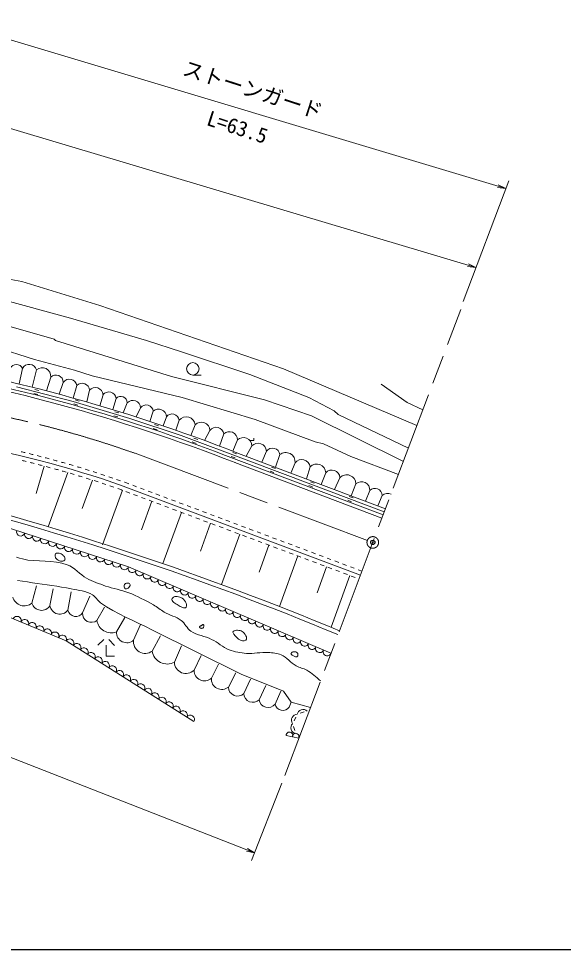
# Model space of a CAD drawing. Units: millimetres, scale not verified. Extents: x 40000 to 680000, y 20000 to 380000.
# Drawn here: x 472196 to 537807, y 205000 to 317166 of the extents above; entities that cross this region are included whole.
import ezdxf
from ezdxf.enums import TextEntityAlignment as Align

# ---------------------------------------------------------------- set-up
doc = ezdxf.new("R2010")
doc.units = ezdxf.units.MM
doc.header["$LTSCALE"] = 1000
doc.header["$PDMODE"] = 32
doc.header["$PDSIZE"] = 500
doc.linetypes.add('CHAIN', pattern=[18.5, 12, -1.5, 3.5, -1.5])
for name, color, linetype, lineweight in [('M-BGD', 7, 'Continuous', 13), ('M-BMK', 2, 'CHAIN', 13), ('M-STR-HTXT', 7, 'Continuous', 13), ('M-TTL-BAND', 7, 'Continuous', 25)]:
    doc.layers.add(name, color=color, linetype=linetype, lineweight=lineweight)
doc.layers.add('M-OTRS', color=6, linetype='Continuous')
doc.styles.add('ＭＳ ゴシック', font='')
doc.styles.get('ＭＳ ゴシック').set_extended_font_data('MS Gothic')

# ---------------------------------------------------------------- blocks, each defined once
blk = doc.blocks.new('広葉樹林')
at = {"color": 7, "linetype": 'Continuous', "lineweight": 13}
blk.add_line((0, 0), (1, 0), dxfattribs=at)
blk.add_circle((0, 0.75), 0.75, dxfattribs=at)
blk = doc.blocks.new('open_arrow')
at = {"color": 0, "linetype": 'Continuous', "lineweight": -2}
blk.add_lwpolyline([(7.5, 1.25), (0, 0), (7.5, -1.25)], dxfattribs=at)
blk = doc.blocks.new('露岩')
at = {"color": 7, "linetype": 'Continuous', "lineweight": 13}
for p, q in [((0.262, 0.26), (-0.238, 0.26)), ((-0.902, -0.005), (-1.256, -0.358)), ((1.256, -0.358), (0.902, -0.005))]:
    blk.add_line(p, q, dxfattribs=at)
for centre, start, end in [((-0.843, -0.417), 73.07249, 196.92751), ((0.012, -0.073), 28.07249, 151.92751), ((0.843, -0.417), 343.07249, 106.92751)]:
    blk.add_arc(centre, 0.708, start, end, dxfattribs=at)

msp = doc.modelspace()

# ---------------------------------------------------------------- linework, layer by layer
at = {"layer": 'M-BGD', "linetype": 'CHAIN'}
msp.add_line((504264, 225973), (525443, 282111), dxfattribs=at)
at = {"layer": 'M-BGD'}
for p, q in [((472666, 275016), (472255, 273139)), ((474353, 274856), (473811, 272753)), ((476066, 273972), (475569, 272302)), ((471931, 272806), (478750, 271027)), ((477566, 273330), (477079, 271900)), ((479226, 272955), (478758, 271440)), ((474028, 272001), (474511, 271875)), ((474154, 272485), (474638, 272358)), ((480725, 272392), (480427, 270967)), ((482359, 271830), (481965, 270518)), ((478750, 271027), (485603, 268984)), ((478856, 270735), (479335, 270592)), ((478998, 271214), (479478, 271071)), ((483938, 271402), (483532, 270047)), ((485277, 270866), (484794, 269658)), ((483647, 269306), (484126, 269163)), ((483790, 269785), (484269, 269643)), ((486883, 270277), (486359, 269163)), ((488410, 269849), (488003, 268628)), ((485603, 268984), (491770, 266926)), ((488560, 268261), (489034, 268103)), ((489989, 269179), (489607, 268092)), ((491542, 268778), (491138, 267566)), ((493470, 268216), (492933, 266933)), ((488402, 267787), (488876, 267628)), ((495237, 267546), (494570, 266339)), ((496897, 267118), (496391, 265660)), ((491770, 266926), (499939, 263876)), ((493118, 266156), (493587, 265981)), ((493293, 266624), (493761, 266449)), ((498557, 266395), (497985, 265049)), ((500110, 266333), (500533, 266333)), ((500533, 266587), (500533, 266333)), ((497977, 264875), (498446, 264700)), ((498688, 264775), (516384, 258099)), ((500271, 265672), (499615, 264426)), ((502038, 265029), (501470, 263726)), ((497802, 264407), (498271, 264232)), ((498257, 263655), (515960, 256976)), ((498401, 264029), (516102, 257350)), ((499939, 263876), (507394, 261063)), ((503671, 264628), (503120, 263103)), ((505492, 263637), (505001, 262393)), ((475269, 263248), (474297, 259950)), ((502482, 262649), (502950, 262473)), ((502659, 263117), (503126, 262940)), ((507313, 263155), (506872, 261687)), ((485430, 251095), (453711, 261403)), ((478108, 262460), (475737, 255934)), ((481080, 261552), (479830, 258113)), ((507337, 261352), (507805, 261175)), ((509187, 262432), (508652, 261016)), ((510901, 261843), (510260, 260409)), ((484699, 260328), (482311, 253755)), ((484603, 260364), (484645, 260348)), ((484775, 260833), (513371, 250112)), ((484946, 261303), (484996, 261285)), ((484996, 261285), (485464, 261109)), ((485932, 260934), (486400, 260758)), ((486868, 260582), (487336, 260407)), ((487805, 260231), (488273, 260056)), ((507160, 260884), (507628, 260708)), ((507394, 261063), (516243, 257725)), ((512828, 261120), (512239, 259663)), ((514488, 260290), (513959, 259014)), ((485113, 260173), (485581, 259997)), ((486049, 259822), (486517, 259646)), ((486985, 259471), (487454, 259295)), ((487922, 259120), (488390, 258944)), ((488741, 259880), (489209, 259705)), ((489677, 259529), (490146, 259354)), ((490614, 259178), (491082, 259003)), ((511838, 259119), (512306, 258943)), ((512015, 259587), (512483, 259410)), ((515988, 259701), (515478, 258441)), ((488251, 258996), (486996, 255543)), ((488858, 258768), (489326, 258593)), ((489794, 258417), (490263, 258242)), ((490731, 258066), (491199, 257891)), ((491550, 258827), (492018, 258652)), ((492486, 258476), (492955, 258301)), ((493423, 258125), (493891, 257950)), ((491799, 257666), (489553, 251486)), ((491667, 257715), (492135, 257540)), ((492604, 257364), (493072, 257189)), ((493540, 257013), (494008, 256838)), ((494359, 257774), (494827, 257598)), ((495295, 257423), (495764, 257247)), ((496232, 257072), (496700, 256896)), ((495321, 256345), (494103, 252993)), ((494476, 256662), (494944, 256487)), ((495413, 256311), (495881, 256136)), ((496349, 255960), (496817, 255784)), ((497168, 256721), (497636, 256545)), ((498105, 256370), (498573, 256194)), ((499041, 256019), (499509, 255843)), ((498840, 255026), (496637, 248964)), ((497285, 255609), (497753, 255433)), ((498222, 255258), (498690, 255082)), ((499158, 254907), (499626, 254731)), ((499977, 255668), (500445, 255492)), ((500914, 255317), (501382, 255141)), ((501850, 254966), (502318, 254790)), ((500094, 254556), (500563, 254380)), ((501031, 254205), (501499, 254029)), ((502334, 253716), (501152, 250465)), ((501967, 253854), (502435, 253678)), ((502786, 254614), (503254, 254439)), ((502903, 253503), (503372, 253327)), ((503723, 254263), (504191, 254088)), ((504659, 253912), (505127, 253737)), ((505595, 253561), (506064, 253386)), ((505824, 252408), (503611, 246317)), ((503840, 253152), (504308, 252976)), ((504776, 252800), (505244, 252625)), ((505712, 252449), (506181, 252274)), ((506532, 253210), (507000, 253035)), ((507468, 252859), (507936, 252684)), ((508404, 252508), (508873, 252333)), ((506649, 252098), (507117, 251923)), ((507585, 251747), (508053, 251572)), ((508522, 251396), (508990, 251221)), ((509341, 252157), (509809, 251981)), ((510277, 251806), (510745, 251630)), ((511213, 251455), (511682, 251279)), ((456960, 250863), (477929, 242185)), ((509812, 240679), (485430, 251095)), ((509289, 251108), (508144, 247956)), ((509458, 251045), (509926, 250870)), ((510394, 250694), (510862, 250519)), ((511331, 250343), (511799, 250167)), ((512150, 251104), (512618, 250928)), ((513086, 250753), (513547, 250580)), ((512087, 250047), (509824, 243819)), ((512267, 249992), (512735, 249816)), ((473804, 246735), (474366, 248824)), ((475973, 246441), (476374, 248449)), ((478141, 245879), (478516, 248101)), ((479909, 245557), (480765, 247565)), ((481622, 244647), (482532, 246227)), ((483978, 243255), (484983, 244976)), ((486040, 242264), (486874, 244164)), ((488257, 243516), (498998, 238148)), ((481745, 241659), (482452, 242352)), ((483052, 242347), (483745, 241640)), ((488289, 240952), (489291, 242792)), ((477929, 242185), (493304, 232449)), ((482745, 241649), (482732, 240350)), ((490967, 239613), (491801, 241588)), ((482732, 240350), (483732, 240340)), ((493323, 238649), (494177, 240416)), ((495411, 237685), (496285, 239362)), ((497473, 236614), (498377, 238308)), ((498998, 238148), (504109, 236122)), ((499320, 235838), (500117, 237572)), ((501168, 235088), (501974, 236802)), ((503096, 234553), (503764, 236133)), ((504109, 236122), (505034, 234800)), ((505034, 234800), (504782, 234205)), ((505034, 234800), (507354, 234163)), ((504428, 230773), (505956, 230458))]:
    msp.add_line(p, q, dxfattribs=at)
for points in [[(458285, 285383), (460317, 285299), (463365, 284791), (466751, 284113), (469715, 283436), (478435, 281065), (487579, 278356), (491813, 277001), (500025, 274292), (507137, 271498), (510185, 269889), (510693, 269466), (519160, 265402)], [(470815, 285807), (472593, 285468), (481991, 282589), (504089, 274969), (520175, 268148)], [(457607, 283351), (459809, 283013), (463534, 282251), (476488, 278525), (476657, 278356), (490627, 274038), (501803, 271244), (507476, 269297), (518567, 263793)], [(456845, 280981), (458623, 280896), (459809, 280727), (461671, 280303), (464211, 279541), (469291, 277594), (474117, 276070), (478943, 274800), (481060, 274123), (491897, 271498), (500703, 268873), (507899, 266164), (508915, 265910), (512217, 264386), (517934, 262208)], [(515858, 273107), (518991, 270905), (520875, 270004)], [(471952, 252279), (472299, 252156), (472653, 252054), (473322, 251924), (474003, 251851), (474692, 251813), (475383, 251786), (476070, 251750), (476749, 251681), (477414, 251558), (478061, 251357), (478381, 251207), (478681, 251022), (478967, 250810), (479246, 250583), (479521, 250351), (479800, 250123), (480088, 249911), (480391, 249724), (480663, 249582), (480941, 249449), (481223, 249326), (481508, 249209), (481796, 249098), (482085, 248992), (482376, 248889), (482666, 248787), (483011, 248675), (483360, 248576), (483711, 248485), (484063, 248397), (484415, 248308), (484764, 248212), (485110, 248106), (485451, 247984), (485835, 247828), (486215, 247662), (486591, 247487), (486964, 247303), (487333, 247113), (487699, 246916), (488062, 246715), (488423, 246511), (488591, 246411), (488756, 246304), (488918, 246195), (489079, 246083), (489240, 245971), (489403, 245861), (489567, 245755), (489735, 245654), (489986, 245521), (490245, 245400), (490508, 245287), (490772, 245175), (491033, 245060), (491289, 244935), (491536, 244796), (491770, 244637), (491934, 244495), (492082, 244335), (492220, 244163), (492354, 243987), (492487, 243811), (492627, 243642), (492779, 243487), (492948, 243352), (493233, 243180), (493535, 243038), (493848, 242919), (494168, 242814), (494492, 242714), (494814, 242611), (495131, 242496), (495438, 242361), (495709, 242215), (495971, 242053), (496229, 241882), (496485, 241707), (496742, 241535), (497004, 241373), (497273, 241227), (497553, 241103), (497804, 241013), (498060, 240935), (498319, 240869), (498580, 240814), (498844, 240767), (499110, 240729), (499376, 240698), (499642, 240674), (499966, 240661), (500290, 240670), (500615, 240694), (500940, 240725), (501265, 240756), (501590, 240781), (501915, 240792), (502239, 240781), (502440, 240766), (502642, 240749), (502844, 240727), (503045, 240699), (503244, 240663), (503439, 240617), (503631, 240559), (503819, 240487), (504064, 240361), (504295, 240209), (504515, 240038), (504728, 239856), (504940, 239671), (505155, 239491), (505378, 239323), (505613, 239175), (505770, 239095), (505934, 239027), (506101, 238966), (506269, 238909), (506438, 238851), (506605, 238790), (506767, 238720), (506924, 238639), (507144, 238504), (507357, 238357), (507563, 238201), (507765, 238039), (507965, 237873), (508164, 237706), (508364, 237541), (508568, 237381)], [(472061, 249436), (472661, 249357), (473260, 249276), (473857, 249184), (474443, 249091), (475030, 249006), (475617, 248925), (476205, 248844), (476792, 248759), (477378, 248667), (477961, 248565), (478542, 248448), (478867, 248382), (479195, 248322), (479524, 248261), (479851, 248193), (480173, 248113), (480488, 248015), (480793, 247895), (481085, 247745), (481226, 247648), (481352, 247534), (481469, 247408), (481581, 247275), (481691, 247140), (481804, 247008), (481925, 246885), (482056, 246775), (482777, 246282), (483527, 245834), (484299, 245421), (485086, 245033), (485882, 244659), (486680, 244288), (487474, 243911), (488257, 243516)]]:
    msp.add_lwpolyline(points, dxfattribs=at)
for points in [[(476653, 252668), (476608, 252605), (476585, 252530), (476581, 252446), (476593, 252359), (476619, 252271), (476656, 252187), (476703, 252112), (476756, 252049), (476857, 251965), (476978, 251891), (477113, 251831), (477254, 251790), (477394, 251771), (477526, 251779), (477642, 251819), (477736, 251894), (477775, 251963), (477787, 252041), (477776, 252126), (477748, 252213), (477705, 252299), (477651, 252380), (477592, 252453), (477530, 252513), (477436, 252584), (477328, 252649), (477209, 252703), (477086, 252742), (476964, 252762), (476847, 252759), (476742, 252729)], [(484934, 248953), (484994, 249019), (485076, 249073), (485173, 249113), (485276, 249137), (485379, 249143), (485473, 249129), (485551, 249092), (485605, 249031), (485628, 248936), (485611, 248832), (485563, 248727), (485488, 248626), (485397, 248540), (485294, 248474), (485189, 248438), (485089, 248437), (485027, 248464), (484976, 248513), (484936, 248578), (484908, 248653), (484893, 248734), (484892, 248815), (484905, 248890)], [(490687, 247277), (490755, 247384), (490860, 247460), (490993, 247507), (491144, 247527), (491304, 247524), (491464, 247501), (491614, 247461), (491744, 247405), (491894, 247312), (492043, 247187), (492182, 247041), (492301, 246879), (492388, 246711), (492435, 246544), (492430, 246386), (492363, 246245), (492276, 246173), (492169, 246148), (492047, 246160), (491916, 246201), (491782, 246261), (491649, 246333), (491522, 246408), (491409, 246477), (491284, 246550), (491148, 246632), (491012, 246722), (490885, 246819), (490779, 246924), (490703, 247035), (490669, 247153)], [(494260, 244052), (494281, 244069), (494304, 244090), (494326, 244111), (494349, 244132), (494372, 244149), (494395, 244160), (494418, 244163), (494440, 244155), (494477, 244120), (494501, 244072), (494512, 244015), (494512, 243953), (494501, 243891), (494481, 243832), (494451, 243781), (494414, 243742), (494364, 243713), (494302, 243695), (494234, 243689), (494165, 243693), (494100, 243708), (494044, 243734), (494001, 243771), (493976, 243820), (493975, 243861), (493993, 243896), (494025, 243927), (494068, 243954), (494117, 243979), (494168, 244003), (494217, 244027)], [(498039, 243304), (498157, 243372), (498289, 243421), (498431, 243449), (498578, 243458), (498724, 243447), (498867, 243417), (499001, 243370), (499122, 243304), (499242, 243210), (499362, 243090), (499473, 242951), (499565, 242802), (499629, 242651), (499656, 242507), (499636, 242378), (499561, 242272), (499371, 242176), (499154, 242174), (498924, 242250), (498692, 242387), (498473, 242570), (498278, 242781), (498120, 243005), (498013, 243226), (498011, 243236), (498010, 243247), (498011, 243258), (498014, 243269), (498019, 243279), (498024, 243288), (498031, 243297)], [(505004, 240672), (505059, 240748), (505139, 240804), (505238, 240841), (505348, 240859), (505462, 240859), (505572, 240840), (505671, 240804), (505752, 240750), (505790, 240704), (505818, 240646), (505836, 240582), (505842, 240513), (505837, 240446), (505821, 240382), (505793, 240328), (505752, 240285), (505685, 240252), (505610, 240243), (505531, 240254), (505450, 240282), (505368, 240321), (505289, 240368), (505214, 240417), (505146, 240466), (505119, 240486), (505091, 240508), (505062, 240533), (505037, 240559), (505016, 240587), (505002, 240615), (504998, 240644)]]:
    msp.add_lwpolyline(points, close=True, dxfattribs=at)
for centre, radius, start, end in [((423257, 72341), 206690, 68.59569, 81.04116), ((423257, 72341), 205490, 68.59355, 81.07056), ((423257, 72341), 205890, 68.59426, 81.06877), ((471935, 274696), 798, 23.66149, 158.42176), ((473476, 274585), 918, 17.17953, 151.9398), ((475026, 274057), 1044, 355.3431, 130.10337), ((476682, 273338), 884, 359.42127, 134.18154), ((478318, 272796), 922, 9.89551, 144.65578), ((479858, 272361), 867, 2.06382, 136.82409), ((481425, 271771), 936, 3.62321, 138.38348), ((483059, 271287), 887, 7.44695, 142.20722), ((484496, 270855), 781, 0.81846, 135.57873), ((485958, 270237), 927, 2.48356, 137.24383), ((487557, 269745), 859, 6.94034, 141.70061), ((489060, 269185), 929, 359.65609, 134.41636), ((490682, 268655), 869, 8.1197, 142.87997), ((492389, 268095), 1088, 6.35966, 141.11993), ((494214, 267513), 1024, 1.87378, 136.63405), ((495978, 266986), 929, 8.14957, 142.90984), ((497577, 266410), 981, 359.08752, 133.84779), ((445039, 148875), 118801, 70.45955, 80.6301), ((499264, 265676), 1007, 359.7462, 134.50647), ((501021, 264982), 1018, 2.63676, 137.39703), ((445039, 148875), 119301, 76.46072, 76.70085), ((445039, 148875), 119301, 75.98046, 76.22059), ((502771, 264488), 911, 8.80484, 143.56511), ((504375, 263753), 1123, 354.06847, 128.82874), ((445039, 148875), 118301, 76.27356, 76.51572), ((445039, 148875), 118301, 75.78924, 76.0314), ((445039, 148875), 119301, 75.50019, 75.74033), ((445039, 148875), 119301, 75.01993, 75.26006), ((445039, 148875), 119301, 74.53967, 74.7798), ((445039, 148875), 119301, 74.0594, 74.29954), ((506302, 263017), 1020, 7.79338, 142.55366), ((445039, 148875), 118301, 75.30492, 75.54708), ((445039, 148875), 118301, 74.8206, 75.06276), ((445039, 148875), 118301, 74.33627, 74.57843), ((445039, 148875), 118301, 73.85195, 74.09411), ((445039, 148875), 119301, 73.57914, 73.81927), ((445039, 148875), 119301, 73.09888, 73.33901), ((445039, 148875), 119301, 72.61862, 72.85875), ((445039, 148875), 119301, 72.13835, 72.37848), ((508099, 262403), 1088, 1.52753, 136.2878), ((509921, 261781), 982, 3.64946, 138.40973), ((445039, 148875), 118301, 73.36763, 73.60979), ((445039, 148875), 118301, 72.8833, 73.12547), ((445039, 148875), 118301, 72.39898, 72.64114), ((445039, 148875), 118301, 71.91466, 72.15682), ((445039, 148875), 119301, 71.65809, 71.89822), ((445039, 148875), 119301, 71.17783, 71.41796), ((445039, 148875), 119301, 70.69756, 70.93769), ((511714, 261080), 1115, 2.06382, 136.82409), ((513485, 260359), 1005, 356.05481, 130.81508), ((445039, 148875), 118301, 71.43034, 71.6725), ((445039, 148875), 118301, 70.94601, 71.18817), ((445039, 148875), 118301, 70.46169, 70.70385), ((515115, 259683), 873, 1.17213, 135.9324), ((371915, -90210), 360878, 67.38925, 75.79553), ((371915, -90210), 361378, 67.39194, 75.75127), ((516646, 259018), 948, 64.52935, 133.95144), ((472455, 255317), 505, 162.60418, 341.38749), ((473417, 255005), 505, 162.60418, 341.38749), ((474378, 254692), 505, 162.60418, 341.38749), ((475339, 254380), 505, 162.60418, 341.38749), ((476300, 254067), 505, 162.60418, 341.38749), ((477261, 253755), 505, 162.60418, 341.38749), ((478222, 253443), 505, 162.60418, 341.38749), ((479184, 253130), 505, 162.60418, 341.38749), ((480145, 252818), 505, 162.60418, 341.38749), ((481106, 252505), 505, 162.60418, 341.38749), ((482067, 252193), 505, 162.60418, 341.38749), ((483028, 251881), 505, 162.60418, 341.38749), ((483990, 251568), 505, 162.60418, 341.38749), ((484951, 251256), 505, 162.60418, 341.38749), ((485878, 250894), 491, 155.82821, 337.91087), ((486781, 250508), 491, 155.82821, 337.91087), ((487684, 250122), 491, 155.82821, 337.91087), ((488587, 249736), 491, 155.82821, 337.91087), ((489490, 249351), 491, 155.82821, 337.91087), ((490393, 248965), 491, 155.82821, 337.91087), ((491296, 248579), 491, 155.82821, 337.91087), ((492199, 248193), 491, 155.82821, 337.91087), ((493102, 247808), 491, 155.82821, 337.91087), ((472880, 247821), 1426, 194.74499, 310.39528), ((494005, 247422), 491, 155.82821, 337.91087), ((494908, 247036), 491, 155.82821, 337.91087), ((495811, 246650), 491, 155.82821, 337.91087), ((474950, 247040), 1186, 194.88627, 329.64654), ((477174, 246612), 1214, 188.08541, 322.84568), ((479092, 246086), 973, 192.31502, 327.07529), ((496714, 246265), 491, 155.82821, 337.91087), ((497617, 245879), 491, 155.82821, 337.91087), ((498520, 245493), 491, 155.82821, 337.91087), ((472006, 244643), 493, 336.75175, 158.2823), ((472917, 244266), 493, 336.75175, 158.2823), ((480955, 245459), 1051, 174.64039, 309.40066), ((483354, 244887), 1748, 187.90353, 290.93801), ((499423, 245107), 491, 155.82821, 337.91087), ((500326, 244722), 491, 155.82821, 337.91087), ((501230, 244336), 491, 155.82821, 337.91087), ((473829, 243889), 493, 336.75175, 158.2823), ((474741, 243511), 493, 336.75175, 158.2823), ((475653, 243134), 493, 336.75175, 158.2823), ((502133, 243950), 491, 155.82821, 337.91087), ((503036, 243564), 491, 155.82821, 337.91087), ((476564, 242757), 493, 336.75175, 158.2823), ((477476, 242379), 493, 336.75175, 158.2823), ((478354, 241909), 506, 328.28433, 147.0286), ((485216, 243189), 1239, 176.95467, 311.71494), ((503939, 243179), 491, 155.82821, 337.91087), ((504842, 242793), 491, 155.82821, 337.91087), ((505745, 242407), 491, 155.82821, 337.91087), ((479208, 241369), 506, 328.28433, 147.0286), ((480062, 240828), 506, 328.28433, 147.0286), ((487438, 242077), 1410, 172.36343, 307.1237), ((506648, 242021), 491, 155.82821, 337.91087), ((507551, 241636), 491, 155.82821, 337.91087), ((508454, 241250), 491, 155.82821, 337.91087), ((480916, 240287), 506, 328.28433, 147.0286), ((481770, 239746), 506, 328.28433, 147.0286), ((490090, 241208), 1819, 188.07809, 298.79181), ((509357, 240864), 491, 155.82821, 337.91087), ((482624, 239205), 506, 328.28433, 147.0286), ((483479, 238664), 506, 328.28433, 147.0286), ((492346, 239622), 1379, 180.37084, 315.13111), ((484333, 238123), 506, 328.28433, 147.0286), ((485187, 237582), 506, 328.28433, 147.0286), ((494568, 238602), 1246, 177.84472, 312.60499), ((486041, 237041), 506, 328.28433, 147.0286), ((486895, 236501), 506, 328.28433, 147.0286), ((496665, 237579), 1258, 175.16887, 309.92914), ((487749, 235960), 506, 328.28433, 147.0286), ((488604, 235419), 506, 328.28433, 147.0286), ((498558, 236611), 1086, 179.82334, 314.58361), ((500400, 235848), 1080, 180.53269, 315.29296), ((489458, 234878), 506, 328.28433, 147.0286), ((490312, 234337), 506, 328.28433, 147.0286), ((502243, 235222), 1084, 187.09575, 321.85602), ((504012, 234730), 933, 190.96057, 325.72084), ((491166, 233796), 506, 328.28433, 147.0286), ((492020, 233255), 506, 328.28433, 147.0286), ((492874, 232714), 506, 328.28433, 147.0286), ((504823, 230798), 396, 333.08759, 183.57512), ((505571, 230644), 396, 333.08759, 183.57512)]:
    msp.add_arc(centre, radius, start, end, dxfattribs=at)
at = {"layer": 'M-BMK'}
msp.add_line((486215, 264779), (514198, 254288), dxfattribs=at)
msp.add_circle((514853, 254042), 700, dxfattribs=at)
msp.add_arc((445039, 148875), 123001, 70.44213, 80.61728, dxfattribs=at)
at = {"layer": 'M-OTRS'}
msp.add_point((514853, 254042), dxfattribs=at)
at = {"layer": 'M-STR-HTXT'}
for p, q in [((414376, 320889), (527271, 287156)), ((467130, 315817), (530868, 296696)), ((525730, 283068), (531221, 297631)), ((355392, 273352), (500623, 216648)), ((503900, 225041), (500259, 215716))]:
    msp.add_line(p, q, dxfattribs=at)
at = {"layer": 'M-TTL-BAND'}
msp.add_line((40000, 205000), (579000, 205000), dxfattribs=at)

# ---------------------------------------------------------------- block references
at = {"layer": 'M-BGD', "xscale": 1000, "yscale": 1000}
for name, p, rotation in [('広葉樹林', (493173, 274215), 359.44375), ('露岩', (505703, 232650), 63.08134)]:
    msp.add_blockref(name, p, dxfattribs=dict(at, rotation=rotation))
at = {"layer": 'M-STR-HTXT', "xscale": 133, "yscale": 133}
for p, rotation in [((530868, 296696), 163.3), ((527271, 287156), 163.4), ((500623, 216648), 158.7)]:
    msp.add_blockref('open_arrow', p, dxfattribs=dict(at, rotation=rotation))

# ---------------------------------------------------------------- texts
at = {"layer": 'M-STR-HTXT', "style": 'ＭＳ ゴシック'}
for s, p in [('ストーンガード', (508276, 304493)), ('L=63.5', (501651, 301536))]:
    msp.add_text(s, height=1833, rotation=342, dxfattribs=at).set_placement(p, align=Align.BOTTOM_RIGHT)

doc.saveas('drawing.dxf')
